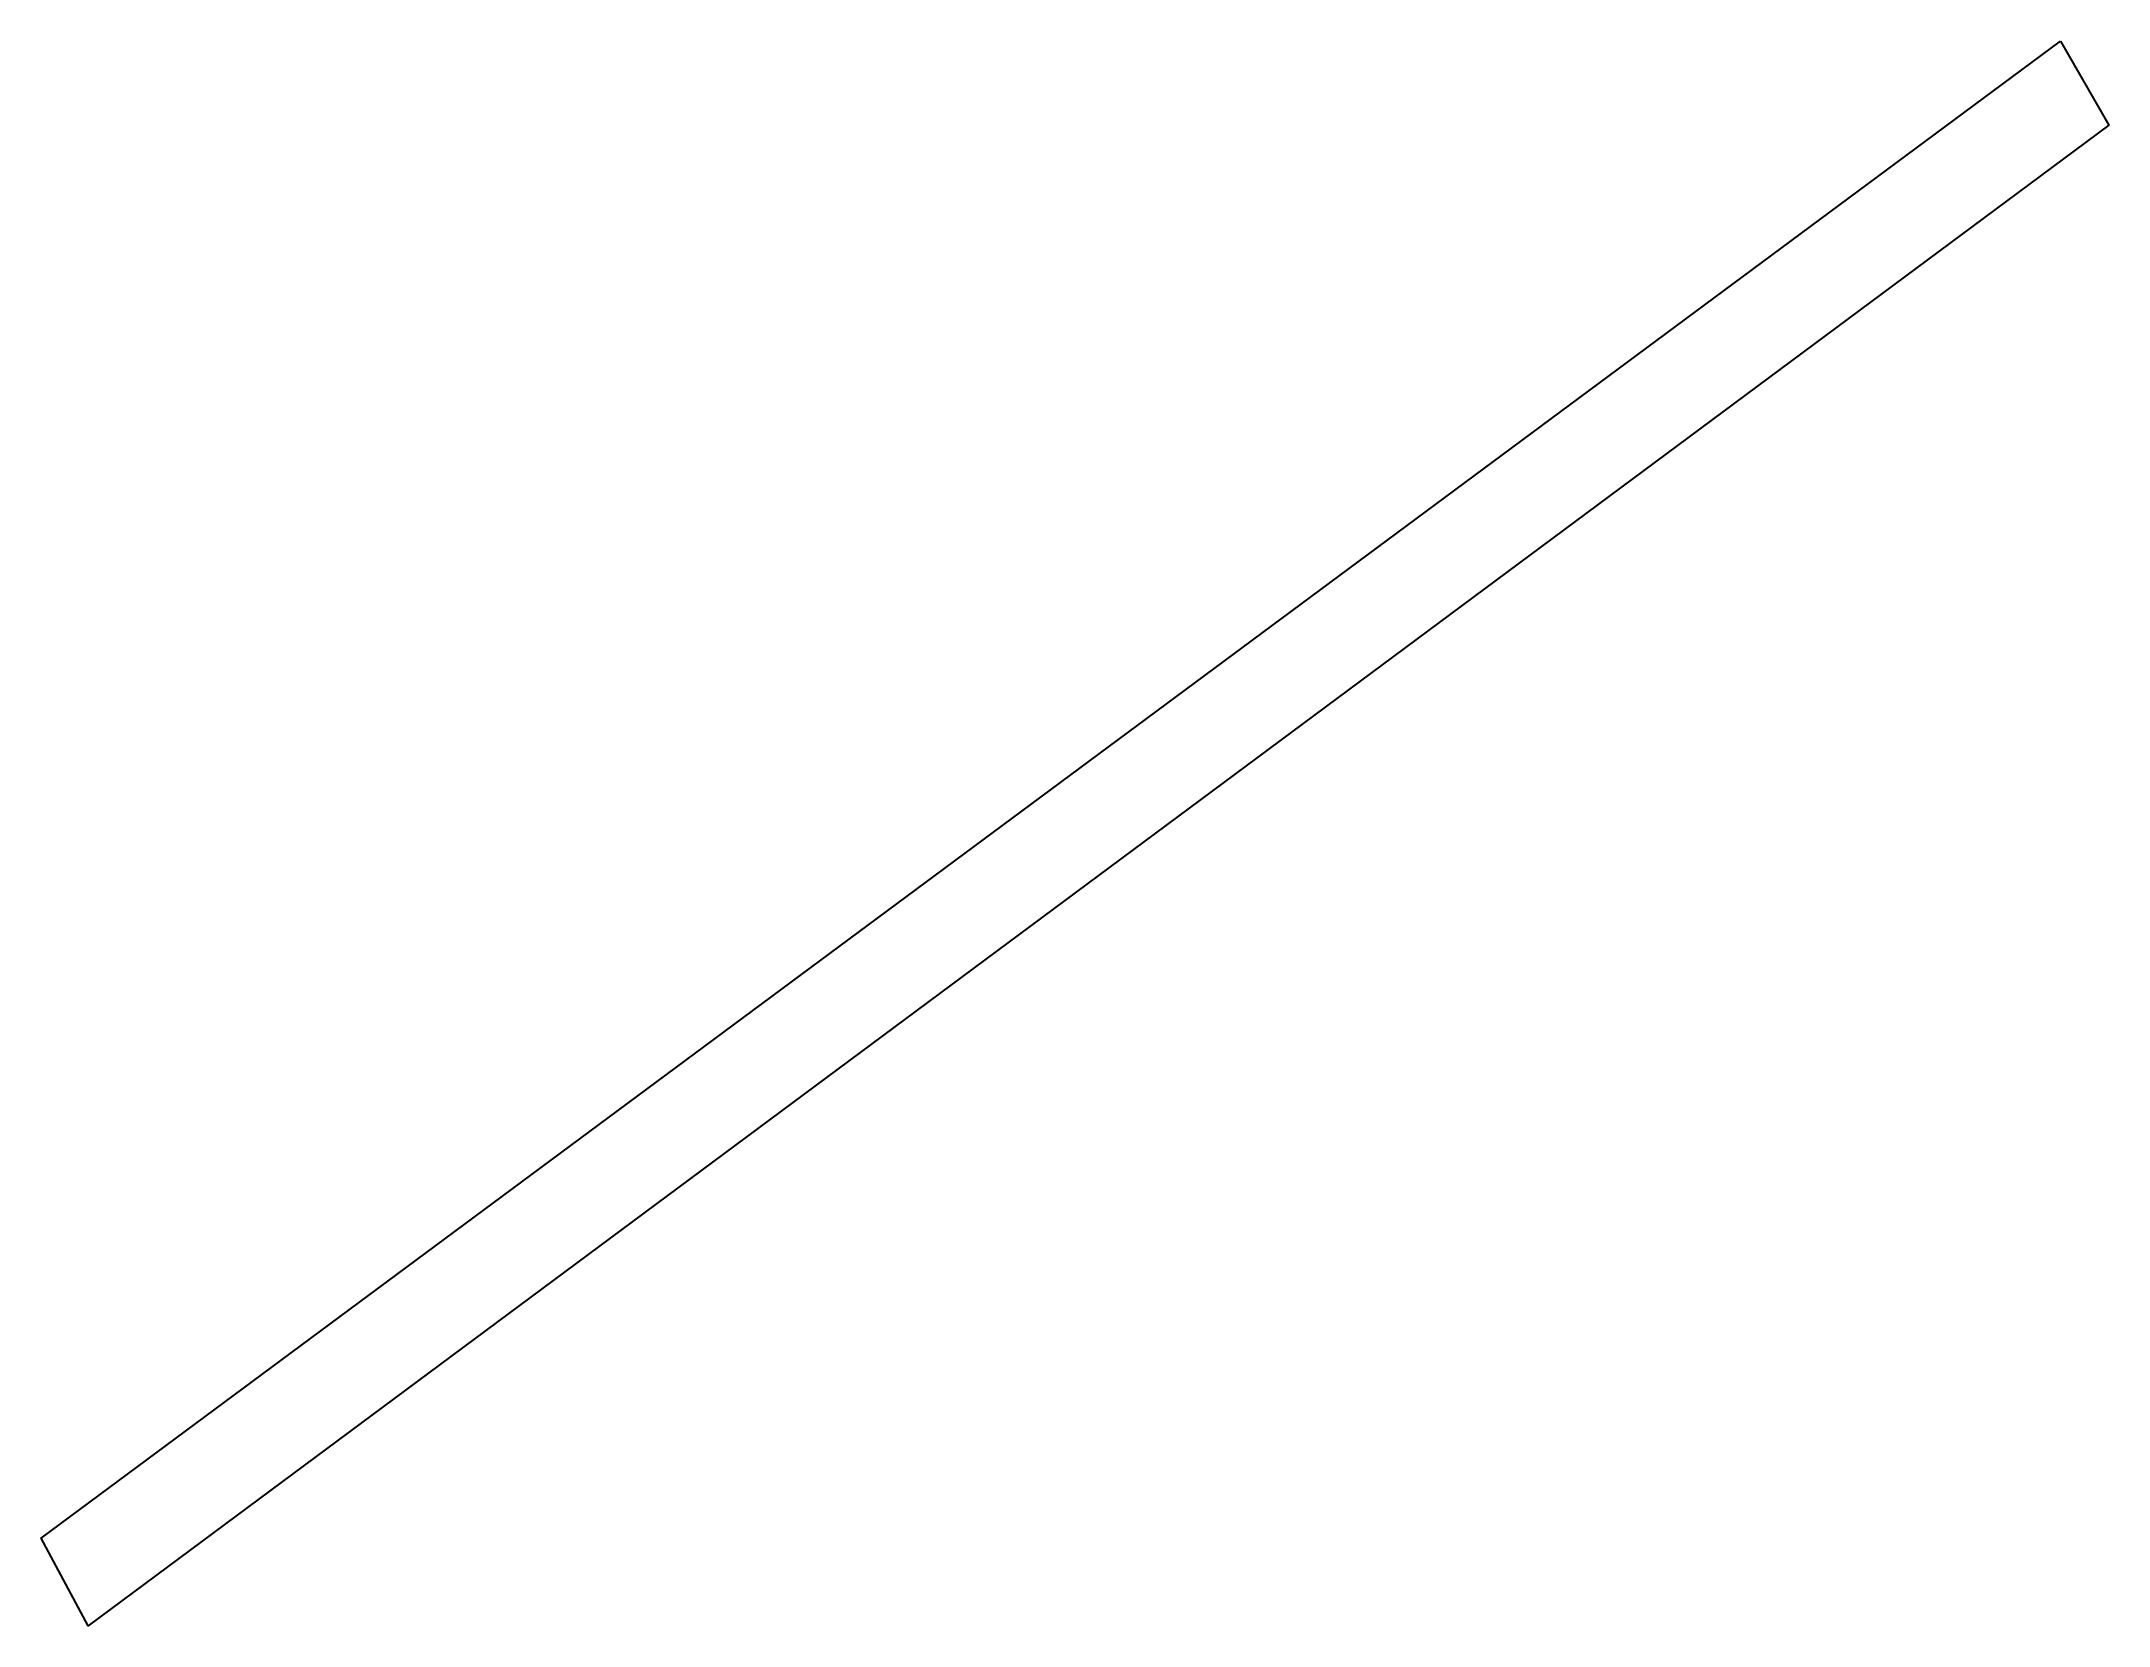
# Model space of a CAD drawing. Extents: x 613758 to 613925, y 646487 to 646615.
import ezdxf

# ---------------------------------------------------------------- set-up
doc = ezdxf.new("R2010")
doc.units = 0
doc.layers.add('_PARCELA_NOU_feb2025', color=50, linetype='Continuous')

msp = doc.modelspace()

# ---------------------------------------------------------------- linework, layer by layer
at = {"layer": '_PARCELA_NOU_feb2025'}
msp.add_lwpolyline([(613921.49, 646615.17), (613925.38, 646608.37), (613761.8, 646486.89), (613758, 646493.97)], close=True, dxfattribs=at)

doc.saveas('drawing.dxf')
